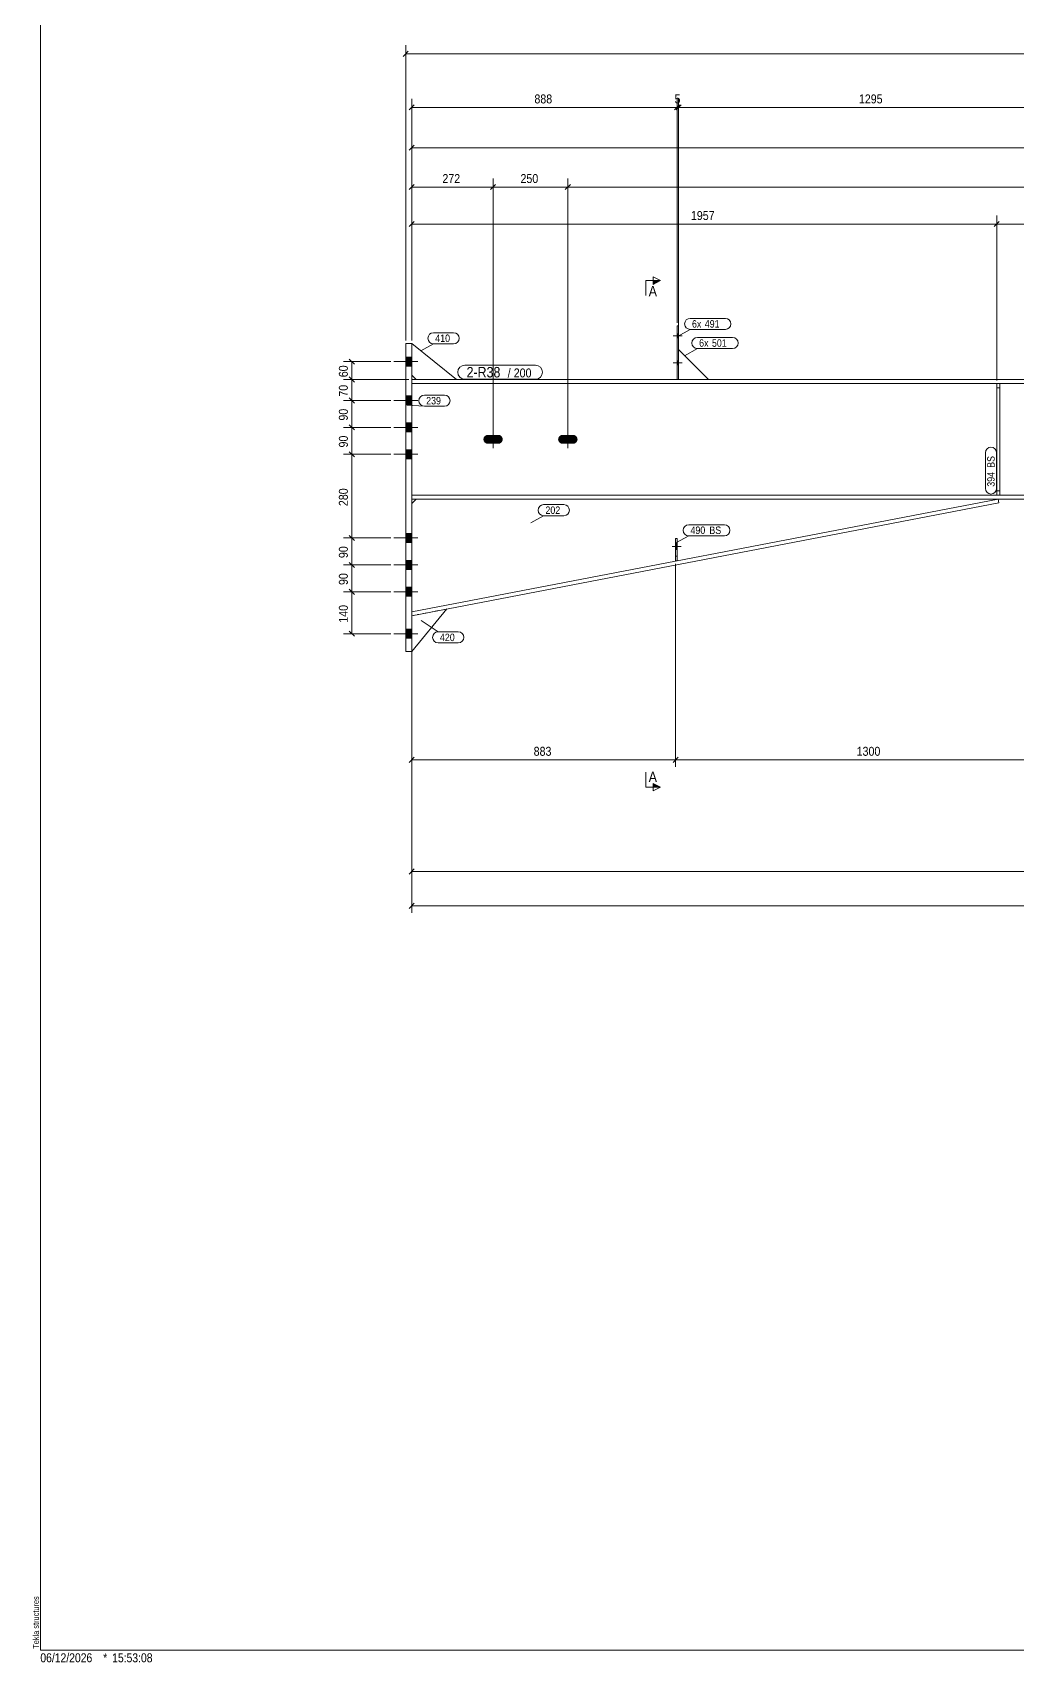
# Model space of a CAD drawing. Header units: millimetres. Extents: x 2 to 1174, y 1 to 825.
# Drawn here: x 2 to 331, y 1 to 546 of the extents above; entities that cross this region are included whole.
import ezdxf

# ---------------------------------------------------------------- set-up
doc = ezdxf.new("R2010")
doc.units = ezdxf.units.MM
for name, pattern in [('XKITLINE00', [0]), ('XKITLINE01', [4, 1, -1, 1, -1]), ('XKITLINE02', [4, 2, -2])]:
    doc.linetypes.add(name, pattern=pattern)
for name, color, linetype, lineweight in [('Bolt', 3, 'Continuous', 0), ('Dimensions', 7, 'Continuous', 0), ('DrawingSheet', 5, 'Continuous', 0), ('OtherObjectType', 7, 'Continuous', 0), ('Part', 2, 'Continuous', 0), ('PartMark', 7, 'Continuous', 0), ('Section', 6, 'Continuous', 0)]:
    doc.layers.add(name, color=color, linetype=linetype, lineweight=lineweight)
doc.styles.add('ARIAL', font='ARIAL.TTF')
doc.styles.add('ARIAL_NARROW', font='ARIALN.TTF')

# ---------------------------------------------------------------- blocks, each defined once
blk = doc.blocks.new('*A5')
at = {"layer": 'Bolt'}
for points in [[(129.18, 434.53), (127.18, 434.53), (127.18, 437.53), (129.18, 437.53)], [(129.18, 434.53), (127.18, 434.53), (127.18, 437.53), (129.18, 437.53)], [(129.18, 421.53), (127.18, 421.53), (127.18, 424.53), (129.18, 424.53)], [(129.18, 421.53), (127.18, 421.53), (127.18, 424.53), (129.18, 424.53)], [(129.18, 412.53), (127.18, 412.53), (127.18, 415.53), (129.18, 415.53)], [(129.18, 412.53), (127.18, 412.53), (127.18, 415.53), (129.18, 415.53)], [(129.18, 403.53), (127.18, 403.53), (127.18, 406.53), (129.18, 406.53)], [(129.18, 403.53), (127.18, 403.53), (127.18, 406.53), (129.18, 406.53)], [(129.18, 375.53), (127.18, 375.53), (127.18, 378.53), (129.18, 378.53)], [(129.18, 375.53), (127.18, 375.53), (127.18, 378.53), (129.18, 378.53)], [(129.18, 366.53), (127.18, 366.53), (127.18, 369.53), (129.18, 369.53)], [(129.18, 366.53), (127.18, 366.53), (127.18, 369.53), (129.18, 369.53)], [(129.18, 357.53), (127.18, 357.53), (127.18, 360.53), (129.18, 360.53)], [(129.18, 357.53), (127.18, 357.53), (127.18, 360.53), (129.18, 360.53)], [(129.18, 343.53), (127.18, 343.53), (127.18, 346.53), (129.18, 346.53)], [(129.18, 343.53), (127.18, 343.53), (127.18, 346.53), (129.18, 346.53)]]:
    blk.add_hatch(color=3, dxfattribs=at).paths.add_polyline_path(points, flags=17)
at = {"layer": 'Bolt', "color": 3, "linetype": 'XKITLINE00', "lineweight": 0}
for p, q in [((127.18, 437.53), (129.18, 437.53)), ((127.18, 437.53), (129.18, 437.53)), ((123.18, 436.03), (131.18, 436.03)), ((123.18, 436.03), (131.18, 436.03)), ((127.18, 434.53), (129.18, 434.53)), ((127.18, 434.53), (129.18, 434.53)), ((123.18, 423.03), (131.18, 423.03)), ((123.18, 423.03), (131.18, 423.03)), ((127.18, 424.53), (129.18, 424.53)), ((127.18, 424.53), (129.18, 424.53)), ((127.18, 421.53), (129.18, 421.53)), ((127.18, 421.53), (129.18, 421.53)), ((127.18, 415.53), (129.18, 415.53)), ((127.18, 415.53), (129.18, 415.53)), ((123.18, 414.03), (131.18, 414.03)), ((123.18, 414.03), (131.18, 414.03)), ((127.18, 412.53), (129.18, 412.53)), ((127.18, 412.53), (129.18, 412.53)), ((123.18, 405.03), (131.18, 405.03)), ((123.18, 405.03), (131.18, 405.03)), ((127.18, 406.53), (129.18, 406.53)), ((127.18, 406.53), (129.18, 406.53)), ((127.18, 403.53), (129.18, 403.53)), ((127.18, 403.53), (129.18, 403.53)), ((123.18, 377.03), (131.18, 377.03)), ((123.18, 377.03), (131.18, 377.03)), ((127.18, 378.53), (129.18, 378.53)), ((127.18, 378.53), (129.18, 378.53)), ((127.18, 375.53), (129.18, 375.53)), ((127.18, 375.53), (129.18, 375.53)), ((123.18, 368.03), (131.18, 368.03)), ((123.18, 368.03), (131.18, 368.03)), ((127.18, 369.53), (129.18, 369.53)), ((127.18, 369.53), (129.18, 369.53)), ((127.18, 366.53), (129.18, 366.53)), ((127.18, 366.53), (129.18, 366.53)), ((127.18, 360.53), (129.18, 360.53)), ((127.18, 360.53), (129.18, 360.53)), ((123.18, 359.03), (131.18, 359.03)), ((123.18, 359.03), (131.18, 359.03)), ((127.18, 357.53), (129.18, 357.53)), ((127.18, 357.53), (129.18, 357.53)), ((123.18, 345.03), (131.18, 345.03)), ((123.18, 345.03), (131.18, 345.03)), ((127.18, 346.53), (129.18, 346.53)), ((127.18, 346.53), (129.18, 346.53)), ((127.18, 343.53), (129.18, 343.53)), ((127.18, 343.53), (129.18, 343.53))]:
    blk.add_line(p, q, dxfattribs=at)
blk = doc.blocks.new('*A6')
at = {"layer": 'Part', "color": 2, "linetype": 'XKITLINE00', "lineweight": 0}
blk.add_line((140.96, 353.29), (129.18, 339.03), dxfattribs=at)
at = {"layer": 'Part', "color": 7, "linetype": 'XKITLINE01', "lineweight": 0}
for p, q in [((129.18, 351.03), (140.96, 353.29)), ((129.18, 339.03), (129.18, 351.03))]:
    blk.add_line(p, q, dxfattribs=at)
blk = doc.blocks.new('*A7')
at = {"layer": 'Part', "color": 2, "linetype": 'XKITLINE00', "lineweight": 0}
for p, q in [((127.18, 339.03), (127.18, 442.03)), ((127.18, 442.03), (129.18, 442.03)), ((129.18, 442.03), (129.18, 339.03)), ((129.18, 339.03), (127.18, 339.03))]:
    blk.add_line(p, q, dxfattribs=at)
blk = doc.blocks.new('*A8')
at = {"layer": 'Part', "color": 2, "linetype": 'XKITLINE00', "lineweight": 0}
for p, q in [((129.18, 442.03), (144.18, 430.03)), ((130.68, 430.03), (129.18, 431.53))]:
    blk.add_line(p, q, dxfattribs=at)
at = {"layer": 'Part', "color": 7, "linetype": 'XKITLINE01', "lineweight": 0}
for p, q in [((129.18, 442.03), (129.18, 431.53)), ((144.18, 430.03), (130.68, 430.03))]:
    blk.add_line(p, q, dxfattribs=at)
blk = doc.blocks.new('*A11')
at = {"layer": 'Part', "color": 7, "linetype": 'XKITLINE01', "lineweight": 0}
for p, q in [((217.44, 376.9), (217.44, 369.4)), ((217.94, 376.9), (217.44, 376.9)), ((217.94, 369.4), (217.94, 376.9)), ((217.44, 370.9), (217.94, 370.9)), ((217.44, 369.4), (217.94, 369.4))]:
    blk.add_line(p, q, dxfattribs=at)
blk = doc.blocks.new('*A12')
at = {"layer": 'Part', "color": 2, "linetype": 'XKITLINE00', "lineweight": 0}
for p, q in [((217.44, 369.4), (217.44, 376.9)), ((217.44, 376.9), (217.94, 376.9)), ((217.94, 376.9), (217.94, 369.4)), ((217.94, 369.4), (217.44, 369.4))]:
    blk.add_line(p, q, dxfattribs=at)
at = {"layer": 'Part', "color": 7, "linetype": 'XKITLINE01', "lineweight": 0}
blk.add_line((217.44, 370.9), (217.94, 370.9), dxfattribs=at)
blk = doc.blocks.new('*A13')
at = {"layer": 'Part', "color": 2, "linetype": 'XKITLINE00', "lineweight": 0}
blk.add_line((228.44, 430.03), (218.44, 440.03), dxfattribs=at)
at = {"layer": 'Part', "color": 7, "linetype": 'XKITLINE01', "lineweight": 0}
for p, q in [((218.44, 440.03), (218.44, 430.03)), ((218.44, 430.03), (228.44, 430.03))]:
    blk.add_line(p, q, dxfattribs=at)
blk = doc.blocks.new('*A14')
at = {"layer": 'Part', "color": 2, "linetype": 'XKITLINE00', "lineweight": 0}
for p, q in [((217.94, 448.03), (218.44, 448.03)), ((217.94, 448.03), (217.94, 430.03)), ((218.44, 448.03), (218.44, 430.03))]:
    blk.add_line(p, q, dxfattribs=at)
at = {"layer": 'Part', "color": 7, "linetype": 'XKITLINE01', "lineweight": 0}
blk.add_line((218.44, 430.03), (217.94, 430.03), dxfattribs=at)
blk = doc.blocks.new('*A49')
at = {"layer": 'Part', "color": 7, "linetype": 'XKITLINE01', "lineweight": 0}
for p, q in [((325.85, 428.73), (324.85, 428.73)), ((324.85, 428.73), (324.85, 391.33)), ((324.85, 427.23), (325.85, 427.23)), ((325.85, 391.33), (325.85, 428.73)), ((324.85, 392.83), (325.85, 392.83)), ((324.85, 391.33), (325.85, 391.33))]:
    blk.add_line(p, q, dxfattribs=at)
blk = doc.blocks.new('*A50')
at = {"layer": 'Part', "color": 2, "linetype": 'XKITLINE00', "lineweight": 0}
for p, q in [((324.85, 391.33), (324.85, 428.73)), ((325.85, 428.73), (325.85, 391.33))]:
    blk.add_line(p, q, dxfattribs=at)
at = {"layer": 'Part', "color": 7, "linetype": 'XKITLINE01', "lineweight": 0}
for p, q in [((325.85, 428.73), (324.85, 428.73)), ((324.85, 427.23), (325.85, 427.23)), ((325.85, 392.83), (324.85, 392.83)), ((325.85, 391.33), (324.85, 391.33))]:
    blk.add_line(p, q, dxfattribs=at)
blk = doc.blocks.new('*A51')
at = {"layer": 'Part', "color": 2, "linetype": 'XKITLINE00', "lineweight": 0}
for p, q in [((129.18, 388.57), (130.64, 390.03)), ((325.35, 390.03), (129.18, 352.35)), ((325.59, 388.75), (129.18, 351.03)), ((325.59, 388.75), (325.35, 390.03))]:
    blk.add_line(p, q, dxfattribs=at)
at = {"layer": 'Part', "color": 7, "linetype": 'XKITLINE01', "lineweight": 0}
for p, q in [((129.18, 351.03), (129.18, 388.57)), ((325.35, 390.03), (130.64, 390.03))]:
    blk.add_line(p, q, dxfattribs=at)
blk = doc.blocks.new('*A54')
at = {"layer": 'Bolt'}
for points in [[(153.15, 410.03), (153.26, 410.6), (153.59, 411.09), (154.08, 411.42), (154.65, 411.53), (158.15, 411.53), (158.72, 411.42), (159.21, 411.09), (159.53, 410.6), (159.65, 410.03), (159.53, 409.46), (159.21, 408.97), (158.72, 408.64), (158.15, 408.53), (154.65, 408.53), (154.08, 408.64), (153.59, 408.97), (153.26, 409.46)], [(178.15, 410.03), (178.26, 410.6), (178.59, 411.09), (179.08, 411.42), (179.65, 411.53), (183.15, 411.53), (183.72, 411.42), (184.21, 411.09), (184.53, 410.6), (184.65, 410.03), (184.53, 409.46), (184.21, 408.97), (183.72, 408.64), (183.15, 408.53), (179.65, 408.53), (179.08, 408.64), (178.59, 408.97), (178.26, 409.46)], [(512.15, 410.03), (512.27, 410.6), (512.59, 411.09), (513.08, 411.42), (513.65, 411.53), (517.15, 411.53), (517.73, 411.42), (518.21, 411.09), (518.54, 410.6), (518.65, 410.03), (518.54, 409.46), (518.21, 408.97), (517.73, 408.64), (517.15, 408.53), (513.65, 408.53), (513.08, 408.64), (512.59, 408.97), (512.27, 409.46)], [(537.15, 410.03), (537.27, 410.6), (537.59, 411.09), (538.08, 411.42), (538.65, 411.53), (542.15, 411.53), (542.73, 411.42), (543.21, 411.09), (543.54, 410.6), (543.65, 410.03), (543.54, 409.46), (543.21, 408.97), (542.73, 408.64), (542.15, 408.53), (538.65, 408.53), (538.08, 408.64), (537.59, 408.97), (537.27, 409.46)]]:
    blk.add_hatch(color=3, dxfattribs=at).paths.add_polyline_path(points, flags=17)
at = {"layer": 'Bolt', "color": 3, "linetype": 'XKITLINE00', "lineweight": 0}
for p, q in [((159.4, 410.03), (153.4, 410.03)), ((156.4, 413.03), (156.4, 407.03)), ((184.4, 410.03), (178.4, 410.03)), ((181.4, 413.03), (181.4, 407.03)), ((518.4, 410.03), (512.4, 410.03)), ((515.4, 413.03), (515.4, 407.03)), ((543.4, 410.03), (537.4, 410.03)), ((540.4, 413.03), (540.4, 407.03))]:
    blk.add_line(p, q, dxfattribs=at)
blk = doc.blocks.new('*A56')
at = {"layer": 'Bolt', "color": 3, "linetype": 'XKITLINE02', "lineweight": 0}
for p, q in [((219.29, 374.2), (216.29, 374.2)), ((217.94, 375.18), (217.44, 375.18)), ((217.94, 373.22), (217.44, 373.22))]:
    blk.add_line(p, q, dxfattribs=at)
blk = doc.blocks.new('*A57')
at = {"layer": 'Bolt'}
blk.add_hatch(color=3, dxfattribs=at).paths.add_polyline_path([(217.94, 373.22), (217.44, 373.22), (217.44, 375.18), (217.94, 375.18)], flags=17)
at = {"layer": 'Bolt', "color": 3, "linetype": 'XKITLINE00', "lineweight": 0}
for p, q in [((219.29, 374.2), (216.29, 374.2)), ((217.94, 375.18), (217.44, 375.18)), ((217.94, 373.22), (217.44, 373.22))]:
    blk.add_line(p, q, dxfattribs=at)
blk = doc.blocks.new('*A58')
at = {"layer": 'Bolt'}
for points in [[(217.94, 445.33), (218.44, 445.33), (218.44, 443.93), (217.94, 443.93)], [(217.94, 445.33), (218.44, 445.33), (218.44, 443.93), (217.94, 443.93)], [(217.94, 436.33), (218.44, 436.33), (218.44, 434.93), (217.94, 434.93)], [(217.94, 436.33), (218.44, 436.33), (218.44, 434.93), (217.94, 434.93)]]:
    blk.add_hatch(color=3, dxfattribs=at).paths.add_polyline_path(points, flags=17)
at = {"layer": 'Bolt', "color": 3, "linetype": 'XKITLINE00', "lineweight": 0}
for p, q in [((219.6, 444.63), (216.6, 444.63)), ((219.6, 444.63), (216.6, 444.63)), ((218.44, 445.33), (217.94, 445.33)), ((218.44, 445.33), (217.94, 445.33)), ((218.44, 443.93), (217.94, 443.93)), ((218.44, 443.93), (217.94, 443.93)), ((218.44, 436.33), (217.94, 436.33)), ((218.44, 436.33), (217.94, 436.33)), ((219.6, 435.63), (216.6, 435.63)), ((219.6, 435.63), (216.6, 435.63)), ((218.44, 434.93), (217.94, 434.93)), ((218.44, 434.93), (217.94, 434.93))]:
    blk.add_line(p, q, dxfattribs=at)
blk = doc.blocks.new('*A80')
at = {"layer": 'Part'}
blk.add_hatch(color=2, dxfattribs=at).paths.add_polyline_path([(598.39, 431.43), (599.99, 431.43), (599.19, 430.03)], flags=17)
at = {"layer": 'Part', "color": 2, "linetype": 'XKITLINE00', "lineweight": 0}
for p, q in [((599.19, 430.03), (598.39, 431.43)), ((598.39, 431.43), (599.99, 431.43)), ((599.99, 431.43), (599.19, 430.03)), ((373.44, 430.03), (129.18, 430.03)), ((373.44, 428.73), (129.18, 428.73)), ((415.02, 430.03), (373.54, 430.03)), ((415.02, 428.73), (373.54, 428.73)), ((456.92, 430.03), (415.12, 430.03)), ((456.92, 428.73), (415.12, 428.73)), ((498.5, 430.03), (457.02, 430.03)), ((498.5, 428.73), (457.02, 428.73)), ((557.2, 430.03), (498.6, 430.03)), ((557.2, 428.73), (498.6, 428.73)), ((599.1, 430.03), (557.3, 430.03)), ((599.1, 428.73), (557.3, 428.73)), ((617.83, 430.03), (599.2, 430.03)), ((617.83, 428.73), (599.2, 428.73)), ((617.83, 429.03), (617.83, 428.73)), ((129.18, 391.33), (373.44, 391.33)), ((129.18, 390.03), (373.44, 390.03)), ((373.54, 391.33), (415.02, 391.33)), ((373.54, 390.03), (415.02, 390.03)), ((415.12, 391.33), (456.92, 391.33)), ((415.12, 390.03), (456.92, 390.03)), ((457.02, 391.33), (498.5, 391.33)), ((457.02, 390.03), (498.5, 390.03)), ((498.6, 391.33), (557.2, 391.33)), ((498.6, 390.03), (557.2, 390.03)), ((557.3, 391.33), (599.1, 391.33)), ((557.3, 390.03), (599.1, 390.03)), ((599.2, 391.33), (617.83, 391.33)), ((599.2, 390.03), (617.83, 390.03)), ((617.83, 390.03), (617.83, 391.33))]:
    blk.add_line(p, q, dxfattribs=at)
at = {"layer": 'Part', "color": 7, "linetype": 'XKITLINE01', "lineweight": 0}
for p, q in [((129.18, 430.03), (129.18, 390.03)), ((617.83, 430.03), (617.83, 429.03)), ((617.83, 391.33), (617.83, 428.73))]:
    blk.add_line(p, q, dxfattribs=at)
at = {"layer": 'Part', "color": 2, "linetype": 'XKITLINE00', "lineweight": 0}
blk.add_circle((599.19, 430.93), 1, dxfattribs=at)
blk = doc.blocks.new('*A182')
at = {"layer": 'DrawingSheet', "color": 5, "linetype": 'XKITLINE00', "lineweight": 0}
for p, q in [((5, 825), (5, 5)), ((5, 5), (1174, 5))]:
    blk.add_line(p, q, dxfattribs=at)
at = {"layer": 'DrawingSheet', "color": 5, "style": 'ARIAL', "width": 0.85}
blk.add_text('Tekla structures', height=2, rotation=90, dxfattribs=at).set_placement((4.5, 5.5))
blk = doc.blocks.new('*A189')
at = {"layer": 'OtherObjectType', "color": 7, "style": 'ARIAL_NARROW', "width": 1.008832}
for s, p in [('06/12/2026', (4.99, 1)), ('*', (26, 1)), ('15:53:08', (29, 1))]:
    blk.add_text(s, height=3, dxfattribs=at).set_placement(p)
blk = doc.blocks.new('*A190')
at = {"layer": 'Dimensions', "color": 7, "linetype": 'XKITLINE00', "lineweight": 0}
for p, q in [((128.03, 539.81), (126.33, 538.11)), ((127.18, 443.03), (127.18, 541.81)), ((127.18, 538.96), (1020.3, 538.96))]:
    blk.add_line(p, q, dxfattribs=at)
at = {"layer": 'Dimensions', "color": 3}
blk.add_point((127.18, 538.96), dxfattribs=at)
blk = doc.blocks.new('*A191')
at = {"layer": 'Dimensions', "color": 7, "linetype": 'XKITLINE00', "lineweight": 0}
for p, q in [((108.32, 430.88), (110.02, 429.18)), ((128.18, 430.03), (106.32, 430.03)), ((109.17, 423.03), (109.17, 430.03)), ((122.18, 423.03), (106.32, 423.03)), ((108.32, 423.88), (110.02, 422.18))]:
    blk.add_line(p, q, dxfattribs=at)
at = {"layer": 'Dimensions', "color": 3}
for p in [(109.17, 430.03), (109.17, 423.03)]:
    blk.add_point(p, dxfattribs=at)
at = {"layer": 'Dimensions', "color": 3, "style": 'ARIAL', "width": 0.85}
blk.add_text('70', height=3, rotation=90.0002, dxfattribs=at).set_placement((107.82, 424.3))
blk = doc.blocks.new('*A192')
at = {"layer": 'Dimensions', "color": 7, "linetype": 'XKITLINE00', "lineweight": 0}
for p, q in [((108.32, 436.88), (110.02, 435.18)), ((122.18, 436.03), (106.32, 436.03)), ((108.32, 430.88), (110.02, 429.18)), ((109.17, 430.03), (109.17, 436.03)), ((128.18, 430.03), (106.32, 430.03))]:
    blk.add_line(p, q, dxfattribs=at)
at = {"layer": 'Dimensions', "color": 3}
for p in [(109.17, 436.03), (109.17, 430.03)]:
    blk.add_point(p, dxfattribs=at)
at = {"layer": 'Dimensions', "color": 3, "style": 'ARIAL', "width": 0.85}
blk.add_text('60', height=3, rotation=90.0002, dxfattribs=at).set_placement((107.82, 430.8))
blk = doc.blocks.new('*A194')
at = {"layer": 'Dimensions', "color": 7, "linetype": 'XKITLINE00', "lineweight": 0}
for p, q in [((108.32, 359.88), (110.02, 358.18)), ((122.18, 359.03), (106.32, 359.03)), ((109.17, 345.03), (109.17, 359.03)), ((122.18, 345.03), (106.32, 345.03)), ((108.32, 345.88), (110.02, 344.18))]:
    blk.add_line(p, q, dxfattribs=at)
at = {"layer": 'Dimensions', "color": 3}
for p in [(109.17, 359.03), (109.17, 345.03)]:
    blk.add_point(p, dxfattribs=at)
at = {"layer": 'Dimensions', "color": 3, "style": 'ARIAL', "width": 0.85}
blk.add_text('140', height=3, rotation=90.0002, dxfattribs=at).set_placement((107.82, 348.69))
blk = doc.blocks.new('*A195')
at = {"layer": 'Dimensions', "color": 7, "linetype": 'XKITLINE00', "lineweight": 0}
for p, q in [((122.18, 368.03), (106.32, 368.03)), ((108.32, 368.88), (110.02, 367.18)), ((109.17, 359.03), (109.17, 368.03)), ((108.32, 359.88), (110.02, 358.18)), ((122.18, 359.03), (106.32, 359.03))]:
    blk.add_line(p, q, dxfattribs=at)
at = {"layer": 'Dimensions', "color": 3}
for p in [(109.17, 368.03), (109.17, 359.03)]:
    blk.add_point(p, dxfattribs=at)
at = {"layer": 'Dimensions', "color": 3, "style": 'ARIAL', "width": 0.85}
blk.add_text('90', height=3, rotation=90.0002, dxfattribs=at).set_placement((107.82, 361.3))
blk = doc.blocks.new('*A196')
at = {"layer": 'Dimensions', "color": 7, "linetype": 'XKITLINE00', "lineweight": 0}
for p, q in [((122.18, 377.03), (106.32, 377.03)), ((108.32, 377.88), (110.02, 376.18)), ((109.17, 368.03), (109.17, 377.03)), ((122.18, 368.03), (106.32, 368.03)), ((108.32, 368.88), (110.02, 367.18))]:
    blk.add_line(p, q, dxfattribs=at)
at = {"layer": 'Dimensions', "color": 3}
for p in [(109.17, 377.03), (109.17, 368.03)]:
    blk.add_point(p, dxfattribs=at)
at = {"layer": 'Dimensions', "color": 3, "style": 'ARIAL', "width": 0.85}
blk.add_text('90', height=3, rotation=90.0002, dxfattribs=at).set_placement((107.82, 370.3))
blk = doc.blocks.new('*A197')
at = {"layer": 'Dimensions', "color": 7, "linetype": 'XKITLINE00', "lineweight": 0}
for p, q in [((122.18, 405.03), (106.32, 405.03)), ((108.32, 405.88), (110.02, 404.18)), ((109.17, 377.03), (109.17, 405.03)), ((122.18, 377.03), (106.32, 377.03)), ((108.32, 377.88), (110.02, 376.18))]:
    blk.add_line(p, q, dxfattribs=at)
at = {"layer": 'Dimensions', "color": 3}
for p in [(109.17, 405.03), (109.17, 377.03)]:
    blk.add_point(p, dxfattribs=at)
at = {"layer": 'Dimensions', "color": 3, "style": 'ARIAL', "width": 0.85}
blk.add_text('280', height=3, rotation=90.0002, dxfattribs=at).set_placement((107.82, 387.69))
blk = doc.blocks.new('*A198')
at = {"layer": 'Dimensions', "color": 7, "linetype": 'XKITLINE00', "lineweight": 0}
for p, q in [((108.32, 414.88), (110.02, 413.18)), ((122.18, 414.03), (106.32, 414.03)), ((109.17, 405.03), (109.17, 414.03)), ((122.18, 405.03), (106.32, 405.03)), ((108.32, 405.88), (110.02, 404.18))]:
    blk.add_line(p, q, dxfattribs=at)
at = {"layer": 'Dimensions', "color": 3}
for p in [(109.17, 414.03), (109.17, 405.03)]:
    blk.add_point(p, dxfattribs=at)
at = {"layer": 'Dimensions', "color": 3, "style": 'ARIAL', "width": 0.85}
blk.add_text('90', height=3, rotation=90.0002, dxfattribs=at).set_placement((107.82, 407.3))
blk = doc.blocks.new('*A199')
at = {"layer": 'Dimensions', "color": 7, "linetype": 'XKITLINE00', "lineweight": 0}
for p, q in [((122.18, 423.03), (106.32, 423.03)), ((108.32, 423.88), (110.02, 422.18)), ((109.17, 414.03), (109.17, 423.03)), ((108.32, 414.88), (110.02, 413.18)), ((122.18, 414.03), (106.32, 414.03))]:
    blk.add_line(p, q, dxfattribs=at)
at = {"layer": 'Dimensions', "color": 3}
for p in [(109.17, 423.03), (109.17, 414.03)]:
    blk.add_point(p, dxfattribs=at)
at = {"layer": 'Dimensions', "color": 3, "style": 'ARIAL', "width": 0.85}
blk.add_text('90', height=3, rotation=90.0002, dxfattribs=at).set_placement((107.82, 416.3))
blk = doc.blocks.new('*A200')
at = {"layer": 'Dimensions', "color": 7, "linetype": 'XKITLINE00', "lineweight": 0}
for p, q in [((129.18, 389.03), (129.18, 263.09)), ((130.03, 266.34), (128.33, 264.64)), ((129.18, 265.49), (1009.6, 265.49))]:
    blk.add_line(p, q, dxfattribs=at)
at = {"layer": 'Dimensions', "color": 3}
blk.add_point((129.18, 265.49), dxfattribs=at)
blk = doc.blocks.new('*A205')
at = {"layer": 'Dimensions', "color": 7, "linetype": 'XKITLINE00', "lineweight": 0}
for p, q in [((130.03, 508.39), (128.33, 506.7)), ((129.18, 443.03), (129.18, 510.39)), ((129.18, 507.54), (1016.92, 507.54))]:
    blk.add_line(p, q, dxfattribs=at)
at = {"layer": 'Dimensions', "color": 3}
blk.add_point((129.18, 507.54), dxfattribs=at)
blk = doc.blocks.new('*A206')
at = {"layer": 'Dimensions', "color": 7, "linetype": 'XKITLINE00', "lineweight": 0}
for p, q in [((129.18, 389.03), (129.18, 251.61)), ((130.03, 254.85), (128.33, 253.16)), ((129.18, 254.01), (1004.25, 254.01))]:
    blk.add_line(p, q, dxfattribs=at)
at = {"layer": 'Dimensions', "color": 3}
blk.add_point((129.18, 254.01), dxfattribs=at)
blk = doc.blocks.new('*A213')
at = {"layer": 'PartMark', "color": 7, "linetype": 'XKITLINE00', "lineweight": 0}
for p, q in [((146.93, 434.83), (170.58, 434.83)), ((146.93, 430.13), (170.58, 430.13))]:
    blk.add_line(p, q, dxfattribs=at)
for centre, start, end in [((146.93, 432.48), 90, 270), ((170.58, 432.48), 270, 90)]:
    blk.add_arc(centre, 2.35, start, end, dxfattribs=at)
at = {"layer": 'PartMark', "color": 1, "style": 'ARIAL', "width": 0.85}
blk.add_text('2-R38', height=3.5, dxfattribs=at).set_placement((147.53, 430.73))
at = {"layer": 'PartMark', "color": 3, "style": 'ARIAL', "width": 0.85}
for s, p in [('/', (161.29, 430.73)), ('200', (163.3, 430.73))]:
    blk.add_text(s, height=3, dxfattribs=at).set_placement(p)
blk = doc.blocks.new('*A214')
at = {"layer": 'PartMark', "color": 7, "linetype": 'XKITLINE00', "lineweight": 0}
for p, q in [((132.35, 349.46), (138.01, 345.65)), ((138.01, 345.65), (144.77, 345.65)), ((138.01, 341.95), (144.77, 341.95))]:
    blk.add_line(p, q, dxfattribs=at)
for centre, start, end in [((138.01, 343.8), 90, 270), ((144.77, 343.8), 270, 90)]:
    blk.add_arc(centre, 1.85, start, end, dxfattribs=at)
at = {"layer": 'PartMark', "color": 3, "style": 'ARIAL', "width": 0.85}
blk.add_text('420', height=2.5, dxfattribs=at).set_placement((138.61, 342.55))
blk = doc.blocks.new('*A215')
at = {"layer": 'PartMark', "color": 7, "linetype": 'XKITLINE00', "lineweight": 0}
for p, q in [((127.61, 421.4), (133.41, 421.1)), ((133.41, 424.8), (140.17, 424.8)), ((133.41, 421.1), (140.17, 421.1))]:
    blk.add_line(p, q, dxfattribs=at)
for centre, start, end in [((133.41, 422.95), 90, 270), ((140.17, 422.95), 270, 90)]:
    blk.add_arc(centre, 1.85, start, end, dxfattribs=at)
at = {"layer": 'PartMark', "color": 3, "style": 'ARIAL', "width": 0.85}
blk.add_text('239', height=2.5, dxfattribs=at).set_placement((134.01, 421.7))
blk = doc.blocks.new('*A216')
at = {"layer": 'PartMark', "color": 7, "linetype": 'XKITLINE00', "lineweight": 0}
for p, q in [((132.21, 439.6), (136.45, 441.99)), ((136.45, 445.69), (143.21, 445.69)), ((136.45, 441.99), (143.21, 441.99))]:
    blk.add_line(p, q, dxfattribs=at)
for centre, start, end in [((136.45, 443.84), 90, 270), ((143.21, 443.84), 270, 90)]:
    blk.add_arc(centre, 1.85, start, end, dxfattribs=at)
at = {"layer": 'PartMark', "color": 3, "style": 'ARIAL', "width": 0.85}
blk.add_text('410', height=2.5, dxfattribs=at).set_placement((137.05, 442.59))
blk = doc.blocks.new('*A224')
at = {"layer": 'PartMark', "color": 7, "linetype": 'XKITLINE00', "lineweight": 0}
for p, q in [((224.71, 444.09), (236.5, 444.09)), ((220.47, 438), (224.71, 440.39)), ((224.71, 440.39), (236.5, 440.39))]:
    blk.add_line(p, q, dxfattribs=at)
for centre, start, end in [((224.71, 442.24), 90, 270), ((236.5, 442.24), 270, 90)]:
    blk.add_arc(centre, 1.85, start, end, dxfattribs=at)
at = {"layer": 'PartMark', "color": 3, "style": 'ARIAL', "width": 0.85}
for s, p in [('6x', (225.31, 440.99)), ('501', (229.59, 440.99))]:
    blk.add_text(s, height=2.5, dxfattribs=at).set_placement(p)
blk = doc.blocks.new('*A225')
at = {"layer": 'PartMark', "color": 7, "linetype": 'XKITLINE00', "lineweight": 0}
for p, q in [((222.31, 450.49), (234.1, 450.49)), ((218.07, 444.4), (222.31, 446.79)), ((222.31, 446.79), (234.1, 446.79))]:
    blk.add_line(p, q, dxfattribs=at)
for centre, start, end in [((222.31, 448.64), 90, 270), ((234.1, 448.64), 270, 90)]:
    blk.add_arc(centre, 1.85, start, end, dxfattribs=at)
at = {"layer": 'PartMark', "color": 3, "style": 'ARIAL', "width": 0.85}
for s, p in [('6x', (222.91, 447.39)), ('491', (227.19, 447.39))]:
    blk.add_text(s, height=2.5, dxfattribs=at).set_placement(p)
blk = doc.blocks.new('*A230')
at = {"layer": 'PartMark', "color": 7, "linetype": 'XKITLINE00', "lineweight": 0}
for p, q in [((321.05, 393.58), (321.05, 405.54)), ((324.75, 393.58), (324.75, 405.54))]:
    blk.add_line(p, q, dxfattribs=at)
for centre, start, end in [((322.9, 405.54), 0, 180), ((322.9, 393.58), 180, 0)]:
    blk.add_arc(centre, 1.85, start, end, dxfattribs=at)
at = {"layer": 'PartMark', "color": 3, "style": 'ARIAL', "width": 0.85}
for s, p in [('BS', (324.15, 400.49)), ('394', (324.15, 394.18))]:
    blk.add_text(s, height=2.5, rotation=90.0002, dxfattribs=at).set_placement(p)
blk = doc.blocks.new('*A231')
at = {"layer": 'PartMark', "color": 7, "linetype": 'XKITLINE00', "lineweight": 0}
for p, q in [((217.57, 375.37), (221.81, 377.77)), ((221.81, 381.47), (233.78, 381.47)), ((221.81, 377.77), (233.78, 377.77))]:
    blk.add_line(p, q, dxfattribs=at)
for centre, start, end in [((221.81, 379.62), 90, 270), ((233.78, 379.62), 270, 90)]:
    blk.add_arc(centre, 1.85, start, end, dxfattribs=at)
at = {"layer": 'PartMark', "color": 3, "style": 'ARIAL', "width": 0.85}
for s, p in [('490', (222.41, 378.37)), ('BS', (228.73, 378.37))]:
    blk.add_text(s, height=2.5, dxfattribs=at).set_placement(p)
blk = doc.blocks.new('*A232')
at = {"layer": 'Section'}
for points in [[(209.94, 463.1), (212.44, 463.1), (209.94, 461.85)], [(209.94, 294.91), (212.44, 293.66), (209.94, 293.66)]]:
    blk.add_hatch(color=3, dxfattribs=at).paths.add_polyline_path(points, flags=17)
at = {"layer": 'Section', "color": 3, "linetype": 'XKITLINE00', "lineweight": 0}
for p, q in [((209.94, 461.85), (209.94, 464.35)), ((209.94, 464.35), (212.44, 463.1)), ((212.44, 463.1), (209.94, 461.85)), ((212.44, 293.66), (209.94, 294.91)), ((209.94, 294.91), (209.94, 292.41)), ((212.44, 293.66), (209.94, 292.41))]:
    blk.add_line(p, q, dxfattribs=at)
at = {"layer": 'Section', "color": 1, "linetype": 'XKITLINE00', "lineweight": 0}
for p, q in [((207.44, 463.1), (207.44, 458.1)), ((207.44, 463.1), (212.44, 463.1)), ((207.44, 293.66), (207.44, 298.66)), ((207.44, 293.66), (212.44, 293.66))]:
    blk.add_line(p, q, dxfattribs=at)
at = {"layer": 'Section', "color": 7, "style": 'ARIAL', "width": 0.85}
for p in [(208.44, 457.85), (208.44, 295.41)]:
    blk.add_text('A', height=3.5, dxfattribs=at).set_placement(p)
blk = doc.blocks.new('*A236')
at = {"layer": 'Dimensions', "color": 7, "linetype": 'XKITLINE00', "lineweight": 0}
for p, q in [((129.18, 389.03), (129.18, 300.44)), ((217.44, 368.4), (217.44, 300.44)), ((130.03, 303.69), (128.33, 301.99)), ((129.18, 302.84), (217.44, 302.84)), ((218.29, 303.69), (216.59, 301.99))]:
    blk.add_line(p, q, dxfattribs=at)
at = {"layer": 'Dimensions', "color": 3}
for p in [(129.18, 302.84), (217.44, 302.84)]:
    blk.add_point(p, dxfattribs=at)
at = {"layer": 'Dimensions', "color": 3, "style": 'ARIAL', "width": 0.85}
blk.add_text('883', height=3, dxfattribs=at).set_placement((169.97, 304.19))
blk = doc.blocks.new('*A237')
at = {"layer": 'Dimensions', "color": 7, "linetype": 'XKITLINE00', "lineweight": 0}
for p, q in [((347.44, 397.83), (347.44, 300.44)), ((217.44, 368.4), (217.44, 300.44)), ((218.29, 303.69), (216.59, 301.99)), ((217.44, 302.84), (347.44, 302.84)), ((348.29, 303.69), (346.59, 301.99))]:
    blk.add_line(p, q, dxfattribs=at)
at = {"layer": 'Dimensions', "color": 3}
for p in [(217.44, 302.84), (347.44, 302.84)]:
    blk.add_point(p, dxfattribs=at)
at = {"layer": 'Dimensions', "color": 3, "style": 'ARIAL', "width": 0.85}
blk.add_text('1300', height=3, dxfattribs=at).set_placement((277.99, 304.19))
blk = doc.blocks.new('*A241')
at = {"layer": 'Dimensions', "color": 7, "linetype": 'XKITLINE00', "lineweight": 0}
for p, q in [((129.18, 443.03), (129.18, 497.25)), ((156.4, 411.03), (156.4, 497.25)), ((130.03, 495.25), (128.33, 493.55)), ((129.18, 494.4), (156.4, 494.4)), ((157.25, 495.25), (155.55, 493.55))]:
    blk.add_line(p, q, dxfattribs=at)
at = {"layer": 'Dimensions', "color": 3}
for p in [(129.18, 494.4), (156.4, 494.4)]:
    blk.add_point(p, dxfattribs=at)
at = {"layer": 'Dimensions', "color": 3, "style": 'ARIAL', "width": 0.85}
blk.add_text('272', height=3, dxfattribs=at).set_placement((139.45, 495.75))
blk = doc.blocks.new('*A242')
at = {"layer": 'Dimensions', "color": 7, "linetype": 'XKITLINE00', "lineweight": 0}
for p, q in [((156.4, 411.03), (156.4, 497.25)), ((181.4, 411.03), (181.4, 497.25)), ((157.25, 495.25), (155.55, 493.55)), ((156.4, 494.4), (181.4, 494.4)), ((182.25, 495.25), (180.55, 493.55))]:
    blk.add_line(p, q, dxfattribs=at)
at = {"layer": 'Dimensions', "color": 3}
for p in [(156.4, 494.4), (181.4, 494.4)]:
    blk.add_point(p, dxfattribs=at)
at = {"layer": 'Dimensions', "color": 3, "style": 'ARIAL', "width": 0.85}
blk.add_text('250', height=3, dxfattribs=at).set_placement((165.56, 495.75))
blk = doc.blocks.new('*A243')
at = {"layer": 'Dimensions', "color": 7, "linetype": 'XKITLINE00', "lineweight": 0}
for p, q in [((181.4, 411.03), (181.4, 497.25)), ((515.4, 411.03), (515.4, 497.25)), ((182.25, 495.25), (180.55, 493.55)), ((181.4, 494.4), (515.4, 494.4)), ((516.25, 495.25), (514.55, 493.55))]:
    blk.add_line(p, q, dxfattribs=at)
at = {"layer": 'Dimensions', "color": 3}
for p in [(181.4, 494.4), (515.4, 494.4)]:
    blk.add_point(p, dxfattribs=at)
at = {"layer": 'Dimensions', "color": 3, "style": 'ARIAL', "width": 0.85}
blk.add_text('6035', height=3, dxfattribs=at).set_placement((343.95, 495.75))
blk = doc.blocks.new('*A245')
at = {"layer": 'Dimensions', "color": 7, "linetype": 'XKITLINE00', "lineweight": 0}
for p, q in [((129.18, 443.03), (129.18, 523.88)), ((217.94, 449.03), (217.94, 523.88)), ((130.03, 521.88), (128.33, 520.18)), ((129.18, 521.03), (217.94, 521.03)), ((218.79, 521.88), (217.09, 520.18))]:
    blk.add_line(p, q, dxfattribs=at)
at = {"layer": 'Dimensions', "color": 3}
for p in [(129.18, 521.03), (217.94, 521.03)]:
    blk.add_point(p, dxfattribs=at)
at = {"layer": 'Dimensions', "color": 3, "style": 'ARIAL', "width": 0.85}
blk.add_text('888', height=3, dxfattribs=at).set_placement((170.22, 522.38))
blk = doc.blocks.new('*A246')
at = {"layer": 'Dimensions', "color": 7, "linetype": 'XKITLINE00', "lineweight": 0}
for p, q in [((217.94, 449.03), (217.94, 523.88)), ((218.44, 441.03), (218.44, 523.88)), ((218.79, 521.88), (217.09, 520.18)), ((219.29, 521.88), (217.59, 520.18)), ((217.94, 521.03), (218.44, 521.03))]:
    blk.add_line(p, q, dxfattribs=at)
at = {"layer": 'Dimensions', "color": 3}
for p in [(217.94, 521.03), (218.44, 521.03)]:
    blk.add_point(p, dxfattribs=at)
at = {"layer": 'Dimensions', "color": 3, "style": 'ARIAL', "width": 0.85}
blk.add_text('5', height=3, dxfattribs=at).set_placement((217.08, 522.38))
blk = doc.blocks.new('*A247')
at = {"layer": 'Dimensions', "color": 7, "linetype": 'XKITLINE00', "lineweight": 0}
for p, q in [((218.44, 441.03), (218.44, 523.88)), ((347.94, 449.03), (347.94, 523.88)), ((219.29, 521.88), (217.59, 520.18)), ((218.44, 521.03), (347.94, 521.03)), ((348.79, 521.88), (347.09, 520.18))]:
    blk.add_line(p, q, dxfattribs=at)
at = {"layer": 'Dimensions', "color": 3}
for p in [(218.44, 521.03), (347.94, 521.03)]:
    blk.add_point(p, dxfattribs=at)
at = {"layer": 'Dimensions', "color": 3, "style": 'ARIAL', "width": 0.85}
blk.add_text('1295', height=3, dxfattribs=at).set_placement((278.74, 522.38))
blk = doc.blocks.new('*A262')
at = {"layer": 'Dimensions', "color": 7, "linetype": 'XKITLINE00', "lineweight": 0}
for p, q in [((130.03, 482.88), (128.33, 481.18)), ((129.18, 443.03), (129.18, 484.88)), ((129.18, 482.03), (324.85, 482.03)), ((325.7, 482.88), (324, 481.18)), ((324.85, 429.73), (324.85, 484.88))]:
    blk.add_line(p, q, dxfattribs=at)
at = {"layer": 'Dimensions', "color": 3}
for p in [(129.18, 482.03), (324.85, 482.03)]:
    blk.add_point(p, dxfattribs=at)
at = {"layer": 'Dimensions', "color": 3, "style": 'ARIAL', "width": 0.85}
blk.add_text('1957', height=3, dxfattribs=at).set_placement((222.56, 483.38))
blk = doc.blocks.new('*A263')
at = {"layer": 'Dimensions', "color": 7, "linetype": 'XKITLINE00', "lineweight": 0}
for p, q in [((325.7, 482.88), (324, 481.18)), ((324.85, 429.73), (324.85, 484.88)), ((324.85, 482.03), (615.68, 482.03)), ((616.53, 482.88), (614.83, 481.18)), ((615.68, 441.03), (615.68, 484.88))]:
    blk.add_line(p, q, dxfattribs=at)
at = {"layer": 'Dimensions', "color": 3}
for p in [(324.85, 482.03), (615.68, 482.03)]:
    blk.add_point(p, dxfattribs=at)
at = {"layer": 'Dimensions', "color": 3, "style": 'ARIAL', "width": 0.85}
blk.add_text('6736', height=3, dxfattribs=at).set_placement((465.82, 483.38))
blk = doc.blocks.new('*A268')
at = {"layer": 'PartMark', "color": 7, "linetype": 'XKITLINE00', "lineweight": 0}
for p, q in [((173.3, 388.18), (180.07, 388.18)), ((169.06, 382.09), (173.3, 384.48)), ((173.3, 384.48), (180.07, 384.48))]:
    blk.add_line(p, q, dxfattribs=at)
for centre, start, end in [((173.3, 386.33), 90, 270), ((180.07, 386.33), 270, 90)]:
    blk.add_arc(centre, 1.85, start, end, dxfattribs=at)
at = {"layer": 'PartMark', "color": 3, "style": 'ARIAL', "width": 0.85}
blk.add_text('202', height=2.5, dxfattribs=at).set_placement((173.9, 385.08))

msp = doc.modelspace()

# ---------------------------------------------------------------- block references
at = {"lineweight": 0}
for name in ['*A182', '*A190', '*A245', '*A246', '*A247', '*A205', '*A241', '*A242', '*A243', '*A262', '*A263', '*A232', '*A14', '*A225', '*A7', '*A8', '*A216', '*A58', '*A224', '*A192', '*A5', '*A13', '*A191', '*A213', '*A49', '*A50', '*A199', '*A215', '*A198', '*A54', '*A197', '*A230', '*A237', '*A200', '*A206', '*A236', '*A51', '*A268', '*A196', '*A11', '*A12', '*A231', '*A56', '*A57', '*A195', '*A194', '*A6', '*A214', '*A189']:
    msp.add_blockref(name, (0, 0), dxfattribs=at)
at = {"layer": 'Part', "lineweight": 0}
msp.add_blockref('*A80', (0, 0), dxfattribs=at)

doc.saveas('drawing.dxf')
